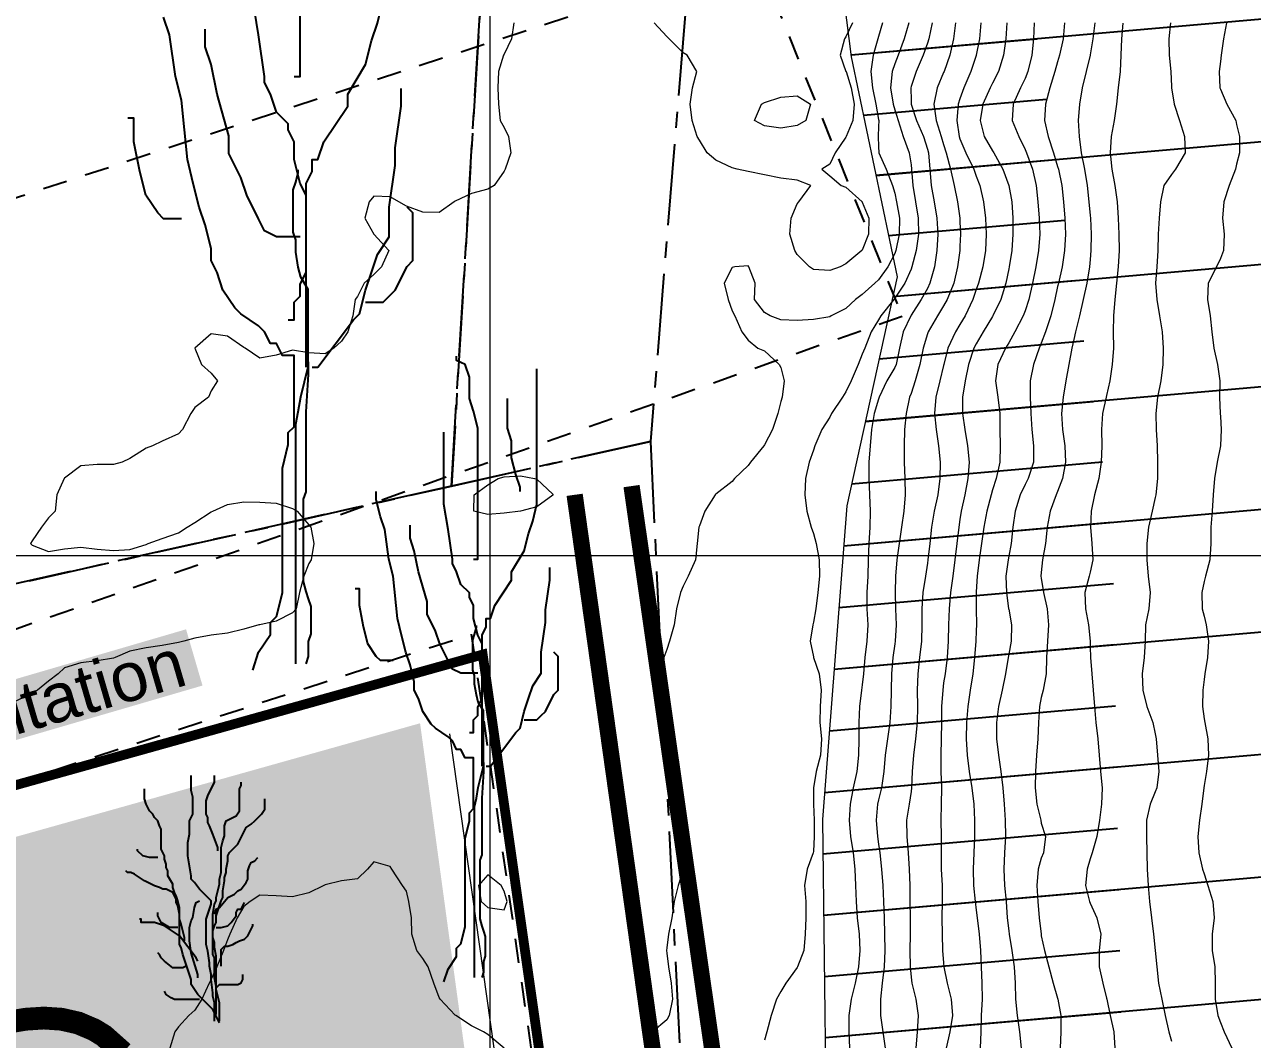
# Model space of a CAD drawing. Header units: centimetres. Extents: x 0 to 642158, y -847 to 649707.
# Drawn here: x 617052.52 to 617090.24, y 621372.52 to 621403.69 of the extents above; entities that cross this region are included whole.
import ezdxf

# ---------------------------------------------------------------- set-up
doc = ezdxf.new("R2010")
doc.units = ezdxf.units.CM
doc.header["$MEASUREMENT"] = 0
for name, pattern in [('ACAD_ISO08W100', [36, 24, -3, 6, -3]), ('CENTERX2', [4, 2.5, -0.5, 0.5, -0.5]), ('JIS_02_0.7', [1.35, 0.75, -0.6])]:
    doc.linetypes.add(name, pattern=pattern)
for name, color, linetype, lineweight in [('MEV_grille', 254, 'Continuous', 9), ('MEV_legende', 7, 'Continuous', 5), ('MEV_legende 500e', 7, 'Continuous', 9), ('MEV_schema paysager_V', 7, 'Continuous', 20), ('MEV_vegetal_V', 7, 'Continuous', 25), ('WAL_parcellaire agricole', 7, 'JIS_02_0.7', 25), ('WAL_topographie 0.5', 253, 'Continuous', 20)]:
    doc.layers.add(name, color=color, linetype=linetype, lineweight=lineweight)
doc.layers.add('MEV_schema paysager_Ha', color=7, linetype='Continuous', lineweight=25, transparency=0.13)
doc.layers.add('MEV_vegetal_Ha', color=104, linetype='Continuous', lineweight=15, transparency=0.31)
doc.layers.add('MEV_vegetal_Hide', color=7, linetype='Continuous', lineweight=15, plot=False, transparency=0.76)
doc.layers.add('SPW_parcellaire cadastral', color=7, linetype='CENTERX2', lineweight=25, true_color=0xff0542)
doc.styles.add('MEV 1', font='Helvetica.ttf')
picture_1 = doc.add_image_def('image2.png', size_in_pixel=(6614, 11023))

# ---------------------------------------------------------------- blocks, each defined once
blk = doc.blocks.new('legende vegetal')
at = {"layer": 'MEV_vegetal_V'}
for points in [[(617060.704, 621401.905), (617060.887, 621401.905), (617060.887, 621407.557), (617060.704, 621408.286), (617060.523, 621408.833), (617060.523, 621409.744), (617060.34, 621410.291), (617059.975, 621410.473), (617059.975, 621410.656)], [(617060.523, 621394.43), (617060.704, 621394.43), (617060.704, 621394.977), (617060.887, 621395.159), (617060.887, 621395.524), (617061.07, 621395.889), (617061.07, 621398.623), (617061.252, 621398.988), (617061.252, 621399.352), (617061.434, 621399.352), (617061.617, 621399.899), (617062.346, 621400.993), (617062.346, 621401.358), (617062.893, 621402.269), (617063.076, 621402.998), (617063.258, 621403.546), (617063.44, 621404.275), (617063.44, 621410.109)], [(617061.07, 621392.971), (617061.07, 621398.259), (617060.887, 621398.623), (617060.704, 621399.352), (617060.704, 621399.899), (617060.523, 621400.264), (617060.523, 621400.446), (617060.157, 621400.811), (617059.975, 621401.358), (617059.793, 621401.723), (617059.793, 621401.905), (617059.611, 621403.181), (617059.428, 621404.275), (617059.428, 621407.374)], [(617059.428, 621383.673), (617059.611, 621384.22), (617059.975, 621384.767), (617059.975, 621385.132), (617060.157, 621385.314), (617060.34, 621386.043), (617060.34, 621389.872), (617060.523, 621390.601), (617060.523, 621390.966), (617060.704, 621391.148), (617060.704, 621393.336), (617060.34, 621393.336), (617060.157, 621393.7), (617059.975, 621393.7), (617059.793, 621394.065), (617059.611, 621394.248), (617059.064, 621394.612), (617058.881, 621394.794), (617058.516, 621395.341), (617058.334, 621395.889), (617058.151, 621396.253), (617058.151, 621396.618), (617057.969, 621397.347), (617057.787, 621397.894), (617057.604, 621398.623), (617057.422, 621399.352), (617057.239, 621401.175), (617057.057, 621401.905), (617056.875, 621403.181), (617056.692, 621403.728)], [(617060.887, 621396.982), (617060.157, 621396.982), (617059.793, 621397.164), (617059.611, 621397.529), (617059.245, 621398.259), (617059.064, 621398.805), (617058.698, 621399.535), (617058.698, 621400.082), (617058.334, 621401.358), (617058.151, 621402.269), (617057.969, 621402.816), (617057.969, 621403.363)], [(617061.252, 621392.971), (617061.434, 621392.971), (617062.529, 621394.43), (617062.711, 621394.612), (617062.893, 621395.341), (617063.076, 621395.889), (617063.258, 621396.435), (617063.623, 621396.982), (617063.623, 621397.894), (617063.805, 621399.17), (617063.805, 621399.717), (617063.988, 621400.993), (617063.988, 621401.54)], [(617057.239, 621397.529), (617056.692, 621397.529), (617056.51, 621397.712), (617056.145, 621398.259), (617055.963, 621398.988), (617055.78, 621399.899), (617055.78, 621400.628), (617055.598, 621400.628)], [(617060.752, 621383.863), (617060.752, 621391.22), (617060.829, 621391.604), (617060.906, 621392.063), (617061.136, 621392.983), (617061.136, 621395.359), (617060.906, 621395.742), (617060.829, 621396.049), (617060.752, 621396.509), (617060.752, 621396.892), (617060.675, 621397.121), (617060.675, 621398.424), (617060.752, 621398.655), (617060.829, 621398.961), (617060.829, 621399.037)], [(617062.893, 621394.977), (617063.44, 621394.977), (617063.623, 621395.159), (617063.805, 621395.341), (617064.17, 621396.071), (617064.352, 621396.253), (617064.352, 621397.712), (617064.17, 621397.894)], [(617061.136, 621393.136), (617061.136, 621392.753), (617061.059, 621391.604), (617061.059, 621389.151), (617060.982, 621388.922), (617060.982, 621386.392), (617061.059, 621386.086), (617061.136, 621385.856), (617061.212, 621385.626), (617061.212, 621384.783), (617061.136, 621384.553), (617061.136, 621384.093), (617061.059, 621383.863)], [(617066.212, 621387.079), (617066.342, 621387.079), (617066.342, 621391.105), (617066.212, 621391.625), (617066.083, 621392.015), (617066.083, 621392.664), (617065.952, 621393.053), (617065.693, 621393.183), (617065.693, 621393.313)], [(617066.083, 621381.754), (617066.212, 621381.754), (617066.212, 621382.143), (617066.342, 621382.273), (617066.342, 621382.533), (617066.472, 621382.793), (617066.472, 621384.741), (617066.602, 621385.001), (617066.602, 621385.26), (617066.732, 621385.26), (617066.862, 621385.65), (617067.382, 621386.429), (617067.382, 621386.689), (617067.771, 621387.339), (617067.902, 621387.858), (617068.031, 621388.248), (617068.161, 621388.767), (617068.161, 621392.923)], [(617067.641, 621389.157), (617067.641, 621389.287), (617067.512, 621389.677), (617067.382, 621390.196), (617067.382, 621390.716), (617067.252, 621391.105), (617067.252, 621392.015)], [(617066.472, 621380.715), (617066.472, 621384.481), (617066.342, 621384.741), (617066.212, 621385.26), (617066.212, 621385.65), (617066.083, 621385.91), (617066.083, 621386.04), (617065.822, 621386.299), (617065.693, 621386.689), (617065.563, 621386.949), (617065.563, 621387.079), (617065.433, 621387.988), (617065.303, 621388.767), (617065.303, 621390.975)], [(617065.303, 621374.091), (617065.433, 621374.48), (617065.693, 621374.87), (617065.693, 621375.13), (617065.822, 621375.26), (617065.952, 621375.779), (617065.952, 621378.507), (617066.083, 621379.026), (617066.083, 621379.286), (617066.212, 621379.416), (617066.212, 621380.974), (617065.952, 621380.974), (617065.822, 621381.234), (617065.693, 621381.234), (617065.563, 621381.494), (617065.433, 621381.624), (617065.043, 621381.884), (617064.913, 621382.013), (617064.653, 621382.403), (617064.523, 621382.793), (617064.393, 621383.053), (617064.393, 621383.312), (617064.264, 621383.832), (617064.133, 621384.222), (617064.003, 621384.741), (617063.874, 621385.26), (617063.744, 621386.559), (617063.613, 621387.079), (617063.484, 621387.988), (617063.354, 621388.378), (617063.224, 621388.897), (617063.224, 621389.157)], [(617066.342, 621383.572), (617065.822, 621383.572), (617065.563, 621383.702), (617065.433, 621383.962), (617065.173, 621384.481), (617065.043, 621384.871), (617064.783, 621385.391), (617064.783, 621385.78), (617064.523, 621386.689), (617064.393, 621387.339), (617064.264, 621387.728), (617064.264, 621388.118)], [(617066.602, 621380.715), (617066.732, 621380.715), (617067.512, 621381.754), (617067.641, 621381.884), (617067.771, 621382.403), (617067.902, 621382.793), (617068.031, 621383.182), (617068.291, 621383.572), (617068.291, 621384.222), (617068.421, 621385.13), (617068.421, 621385.52), (617068.551, 621386.429), (617068.551, 621386.819)], [(617063.744, 621383.962), (617063.354, 621383.962), (617063.224, 621384.092), (617062.964, 621384.481), (617062.834, 621385.001), (617062.704, 621385.65), (617062.704, 621386.17), (617062.574, 621386.17)], [(617066.246, 621374.226), (617066.246, 621379.467), (617066.301, 621379.74), (617066.355, 621380.068), (617066.52, 621380.723), (617066.52, 621382.416), (617066.355, 621382.688), (617066.301, 621382.907), (617066.246, 621383.235), (617066.246, 621383.507), (617066.191, 621383.671), (617066.191, 621384.599), (617066.246, 621384.763), (617066.301, 621384.981), (617066.301, 621385.036)], [(617067.771, 621382.143), (617068.161, 621382.143), (617068.291, 621382.273), (617068.421, 621382.403), (617068.681, 621382.923), (617068.811, 621383.053), (617068.811, 621384.092), (617068.681, 621384.222)], [(617066.52, 621380.832), (617066.52, 621380.559), (617066.465, 621379.74), (617066.465, 621377.993), (617066.41, 621377.83), (617066.41, 621376.028), (617066.465, 621375.809), (617066.52, 621375.646), (617066.574, 621375.482), (617066.574, 621374.881), (617066.52, 621374.717), (617066.52, 621374.39), (617066.465, 621374.226)], [(617058.257, 621372.886), (617058.257, 621373.45), (617058.205, 621373.656), (617058.205, 621373.758), (617058.154, 621374.169), (617058.154, 621374.323), (617058.103, 621374.579), (617058.103, 621374.682), (617058.051, 621375.041), (617058, 621375.246), (617058, 621376.016), (617058.051, 621376.17), (617058.103, 621376.324), (617058.154, 621376.478), (617058.154, 621376.581), (617058.051, 621376.683), (617057.949, 621376.786), (617057.795, 621376.94), (617057.641, 621377.145), (617057.538, 621377.248), (617057.538, 621377.35), (617057.487, 621377.658), (617057.435, 621377.966), (617057.435, 621378.377), (617057.487, 621378.633), (617057.487, 621379.044), (617057.538, 621379.146), (617057.589, 621379.249), (617057.589, 621379.762), (617057.538, 621379.967), (617057.538, 621380.429)], [(617058.359, 621378.12), (617058.359, 621378.223), (617058.205, 621378.633), (617058.103, 621378.89), (617058.051, 621378.992), (617058.051, 621379.146), (617058, 621379.249), (617058, 621379.659), (617058.051, 621379.813), (617058.257, 621380.224), (617058.257, 621380.429)], [(617058.411, 621372.835), (617058.359, 621372.937), (617058.205, 621373.245), (617058.103, 621373.348), (617058, 621373.45), (617057.846, 621373.604), (617057.743, 621373.707), (617057.538, 621374.015), (617057.538, 621374.169), (617057.487, 621374.323), (617057.384, 621374.631), (617057.333, 621374.785), (617057.281, 621374.938), (617057.23, 621375.144), (617057.179, 621375.246), (617057.179, 621376.375), (617057.127, 621376.581), (617057.076, 621376.734), (617057.025, 621376.837), (617056.973, 621376.991), (617056.973, 621377.094), (617056.819, 621377.35), (617056.819, 621377.504), (617056.768, 621377.607), (617056.768, 621377.709), (617056.717, 621377.863), (617056.717, 621377.966), (617056.665, 621378.069), (617056.614, 621378.171), (617056.614, 621378.787), (617056.563, 621378.89), (617056.511, 621379.044), (617056.409, 621379.146), (617056.357, 621379.249), (617056.255, 621379.351), (617056.203, 621379.454), (617056.152, 621379.557), (617056.101, 621379.711), (617056.101, 621380.019)], [(617058.411, 621372.886), (617058.411, 621373.45), (617058.359, 621373.656), (617058.308, 621373.861), (617058.308, 621373.964), (617058.257, 621374.22), (617058.257, 621374.836), (617058.205, 621374.938), (617058.205, 621376.17), (617058.257, 621376.478), (617058.308, 621376.581), (617058.308, 621376.683), (617058.359, 621376.888), (617058.411, 621377.094), (617058.411, 621377.248), (617058.462, 621377.453), (617058.462, 621378.223), (617058.513, 621378.428), (617058.565, 621378.582), (617058.565, 621378.89), (617058.616, 621379.044), (617058.719, 621379.095), (617058.924, 621379.198), (617059.027, 621379.351), (617059.027, 621380.019), (617059.078, 621380.121), (617059.078, 621380.224)], [(617058.308, 621373.091), (617058.308, 621374.887), (617058.257, 621375.144), (617058.257, 621375.298), (617058.205, 621375.452), (617058.205, 621375.657), (617058.257, 621375.811), (617058.308, 621375.913), (617058.308, 621376.119), (617058.359, 621376.273), (617058.411, 621376.427), (617058.462, 621376.581), (617058.513, 621376.683), (617058.513, 621376.888), (617058.565, 621377.196), (617058.565, 621377.299), (617058.616, 621377.453), (617058.616, 621377.555), (617058.667, 621377.812), (617058.667, 621377.966), (617058.719, 621378.069), (617058.975, 621378.325), (617059.078, 621378.53), (617059.129, 621378.633), (617059.181, 621378.736), (617059.232, 621378.838), (617059.386, 621378.941), (617059.489, 621379.044), (617059.694, 621379.249), (617059.797, 621379.403), (617059.797, 621379.711)], [(617056.511, 621377.915), (617056.255, 621377.915), (617056.049, 621377.966), (617055.895, 621378.12), (617055.895, 621378.171)], [(617058.257, 621376.17), (617058.308, 621376.324), (617058.411, 621376.375), (617058.667, 621376.683), (617058.873, 621376.786), (617058.975, 621376.888), (617059.078, 621376.94), (617059.232, 621377.145), (617059.283, 621377.248), (617059.283, 621377.504), (617059.335, 621377.658), (617059.386, 621377.761), (617059.489, 621377.812), (617059.591, 621377.915)], [(617057.333, 621375.349), (617057.333, 621375.452), (617057.23, 621375.862), (617057.179, 621376.016), (617057.179, 621376.17), (617057.127, 621376.427), (617057.076, 621376.529), (617057.076, 621376.632), (617057.025, 621376.734), (617056.973, 621376.837), (617056.871, 621376.888), (617056.768, 621376.94), (617056.665, 621376.94), (617056.563, 621376.991), (617056.409, 621377.042), (617056.306, 621377.094), (617056.101, 621377.196), (617055.947, 621377.299), (617055.793, 621377.402), (617055.69, 621377.453), (617055.587, 621377.453), (617055.536, 621377.504)], [(617057.743, 621374.22), (617057.743, 621374.323), (617057.538, 621374.99), (617057.487, 621375.349), (617057.487, 621375.76), (617057.538, 621375.965), (617057.589, 621376.067), (617057.641, 621376.375), (617057.692, 621376.529), (617057.795, 621376.581)], [(617058.308, 621375.76), (617058.462, 621375.76), (617058.667, 621375.811), (617058.77, 621375.913), (617058.924, 621376.119), (617058.924, 621376.221), (617058.975, 621376.324), (617059.078, 621376.324), (617059.129, 621376.427), (617059.181, 621376.529)], [(617057.127, 621375.76), (617056.871, 621375.76), (617056.614, 621375.913), (617056.511, 621376.119), (617056.511, 621376.221)], [(617057.743, 621374.733), (617057.692, 621374.836), (617057.179, 621375.503), (617057.025, 621375.606), (617056.717, 621375.811), (617056.563, 621375.862), (617056.409, 621375.913), (617055.998, 621375.913), (617055.998, 621376.016), (617055.947, 621376.016)], [(617058.462, 621374.579), (617058.462, 621375.092), (617058.565, 621375.195), (617058.667, 621375.195), (617058.821, 621375.246), (617058.924, 621375.298), (617059.027, 621375.349), (617059.181, 621375.4), (617059.283, 621375.503), (617059.335, 621375.606), (617059.437, 621375.811), (617059.437, 621375.862)], [(617057.384, 621374.579), (617057.281, 621374.528), (617056.973, 621374.528), (617056.717, 621374.733), (617056.614, 621374.836), (617056.563, 621374.938), (617056.511, 621374.99)], [(617058.308, 621373.758), (617058.308, 621373.912), (617058.411, 621374.015), (617058.975, 621374.015), (617059.078, 621374.066), (617059.129, 621374.169), (617059.129, 621374.323)], [(617057.795, 621373.553), (617057.025, 621373.553), (617056.922, 621373.604), (617056.768, 621373.707), (617056.717, 621373.81)]]:
    blk.add_lwpolyline(points, dxfattribs=at)
blk = doc.blocks.new('*U114')
at = {"layer": 'MEV_grille', "transparency": 33554687}
blk.add_lwpolyline([(-1338.461, 0), (1338.461, 0)], dxfattribs=at)
blk = doc.blocks.new('*U115')
at = {"layer": 'MEV_grille', "color": 0, "linetype": 'ByBlock', "lineweight": -2, "transparency": 16777216}
blk.add_blockref('*U114', (0, -1000), dxfattribs=at)
blk = doc.blocks.new('*U112')
at = {"layer": 'MEV_grille', "transparency": 33554687}
blk.add_lwpolyline([(0, 1825.476), (0, -1825.476)], dxfattribs=at)
blk = doc.blocks.new('*U113')
at = {"layer": 'MEV_grille', "color": 0, "linetype": 'ByBlock', "lineweight": -2, "transparency": 16777216}
blk.add_blockref('*U112', (1700, 0), dxfattribs=at)

msp = doc.modelspace()

# ---------------------------------------------------------------- hatches: boundary and pattern name
at = {"layer": 'MEV_schema paysager_Ha', "transparency": 33554687}
h = msp.add_hatch(dxfattribs=at)
h.set_pattern_fill('ANSI31', color=60, scale=30, angle=320)
h.paths.add_polyline_path([(617170.419, 620834.567), (617172.651, 620836.166), (617173.767, 620838.36), (617176.52, 620837.394), (617174.806, 620846.341), (617170.861, 620863.855), (617160.166, 620908.624), (617154.776, 620933.562), (617146.673, 620971.647), (617141.556, 621000.514), (617137.768, 621021.34), (617128.09, 621079.063), (617126.156, 621093.864), (617119.316, 621143.104), (617111.792, 621208.391), (617108.156, 621251.964), (617106.162, 621276.436), (617103.961, 621303.676), (617102.134, 621336.288), (617100.135, 621389.845), (617096.516, 621463.981), (617093.32, 621529.296), (617090.317, 621582.148), (617088.875, 621608.789), (617089.552, 621610.434), (617091.584, 621610.24), (617079.838, 621624.63), (617079.15, 621614.869), (617077.224, 621610.745), (617075.161, 621604.283), (617075.024, 621597.272), (617074.199, 621592.185), (617074.199, 621587.785), (617073.373, 621584.761), (617071.723, 621576.1), (617070.554, 621571.223), (617069.004, 621567.237), (617065.792, 621560.483), (617065.459, 621555.39), (617064.352, 621548.747), (617063.248, 621545.861), (617063.538, 621539.763), (617064.894, 621531.341), (617066.831, 621523.888), (617067.993, 621518.758), (617069.311, 621511.094), (617070.285, 621505.466), (617073.425, 621497.132), (617077.756, 621487.932), (617080.679, 621477.434), (617081.545, 621462.498), (617082.024, 621453.112), (617079.891, 621448.421), (617077.757, 621439.358), (617074.131, 621434.987), (617070.825, 621431.469), (617069.438, 621426.671), (617071.018, 621420.988), (617073.27, 621414.516), (617077.07, 621409.311), (617077.914, 621402.699), (617079.322, 621395.946), (617077.774, 621388.912), (617077.028, 621379.272), (617077.18, 621366.49), (617077.637, 621354.926), (617081.138, 621345.34), (617084.667, 621339.141), (617088.419, 621332.55), (617091.943, 621324.141), (617093.489, 621313.549), (617093.991, 621301.308), (617095.095, 621293.181), (617098.226, 621286.522), (617098.599, 621269.214), (617098.32, 621260.56), (617100.919, 621240.097), (617102.163, 621224.304), (617102.661, 621213.61), (617104.31, 621203.418), (617105.03, 621196.058), (617108.853, 621175.666), (617110.452, 621164.481), (617113.761, 621137.233), (617115.569, 621117.477), (617117.489, 621112.22), (617116.988, 621109.132), (617114.316, 621105.794), (617111.985, 621102.229), (617112.056, 621101.1), (617120.765, 621101.771), (617121.63, 621095.928), (617112.376, 621095.304), (617112.524, 621092.145), (617113.883, 621089.004), (617118.105, 621088.839), (617120.775, 621088.744), (617122.967, 621085.98), (617123.825, 621080.262), (617124.207, 621073.973), (617125.553, 621066.79), (617126.9, 621057.169), (617128.055, 621049.377), (617129.783, 621041.532), (617130.994, 621026.347), (617134.207, 621004.931), (617136.145, 620988.525), (617136.031, 620979.069), (617142.374, 620949.543), (617145.918, 620930.208), (617153.153, 620899.212), (617158.672, 620872.657), (617161.08, 620858.212), (617163.85, 620847.016), (617167.101, 620840.155), (617169.922, 620834.909)])
h = msp.add_hatch(dxfattribs=at)
h.set_pattern_fill('ANSI31', color=60, scale=15, angle=320)
h.paths.add_polyline_path([(617170.419, 620834.567), (617172.651, 620836.166), (617173.767, 620838.36), (617172.164, 620839.948), (617169.222, 620844.997), (617165.011, 620861.103), (617155.295, 620905.773), (617149.967, 620930.558), (617141.637, 620968.956), (617138.302, 620999.865), (617134.651, 621021.029), (617125.75, 621078.391), (617121.772, 621092.578), (617115.806, 621141.831), (617107.516, 621206.061), (617103.711, 621250.656), (617102.096, 621275.072), (617098.522, 621305.188), (617095.036, 621336.316), (617086.438, 621359.081), (617085.934, 621388.312), (617080.11, 621426.004), (617086.838, 621442.658), (617088.578, 621463.389), (617083.681, 621500.211), (617076.945, 621529.071), (617073.11, 621552.713), (617080.742, 621582.645), (617082.21, 621610.23), (617089.552, 621610.434), (617091.584, 621610.24), (617079.838, 621624.63), (617079.15, 621614.869), (617077.224, 621610.745), (617075.161, 621604.283), (617075.024, 621597.272), (617074.199, 621592.185), (617074.199, 621587.785), (617073.373, 621584.761), (617071.723, 621576.1), (617070.554, 621571.223), (617069.004, 621567.237), (617065.792, 621560.483), (617065.459, 621555.39), (617064.352, 621548.747), (617063.248, 621545.861), (617063.538, 621539.763), (617064.894, 621531.341), (617066.831, 621523.888), (617067.993, 621518.758), (617069.311, 621511.094), (617070.285, 621505.466), (617073.425, 621497.132), (617077.756, 621487.932), (617080.679, 621477.434), (617081.545, 621462.498), (617082.024, 621453.112), (617079.891, 621448.421), (617077.757, 621439.358), (617074.131, 621434.987), (617070.825, 621431.469), (617069.438, 621426.671), (617071.018, 621420.988), (617073.27, 621414.516), (617077.07, 621409.311), (617077.914, 621402.699), (617079.322, 621395.946), (617077.774, 621388.912), (617077.028, 621379.272), (617077.18, 621366.49), (617077.637, 621354.926), (617081.138, 621345.34), (617084.667, 621339.141), (617088.419, 621332.55), (617091.943, 621324.141), (617093.489, 621313.549), (617093.991, 621301.308), (617095.095, 621293.181), (617098.226, 621286.522), (617098.599, 621269.214), (617098.32, 621260.56), (617100.919, 621240.097), (617102.163, 621224.304), (617102.661, 621213.61), (617104.31, 621203.418), (617105.03, 621196.058), (617108.853, 621175.666), (617110.452, 621164.481), (617113.761, 621137.233), (617115.569, 621117.477), (617117.489, 621112.22), (617116.988, 621109.132), (617114.316, 621105.794), (617111.985, 621102.229), (617112.056, 621101.1), (617120.765, 621101.771), (617121.63, 621095.928), (617112.376, 621095.304), (617112.524, 621092.145), (617113.883, 621089.004), (617118.105, 621088.839), (617120.775, 621088.744), (617122.967, 621085.98), (617123.825, 621080.262), (617124.207, 621073.973), (617125.553, 621066.79), (617126.9, 621057.169), (617128.055, 621049.377), (617129.783, 621041.532), (617130.994, 621026.347), (617134.207, 621004.931), (617136.145, 620988.525), (617136.031, 620979.069), (617142.374, 620949.543), (617145.918, 620930.208), (617153.153, 620899.212), (617158.672, 620872.657), (617161.08, 620858.212), (617163.85, 620847.016), (617167.101, 620840.155), (617169.922, 620834.909)])
at = {"layer": 'MEV_vegetal_Ha'}
h = msp.add_hatch(color=256, dxfattribs=at)
h.dxf.hatch_style = 1
h.paths.add_polyline_path([(617050.979, 621226.816), (617084.471, 621236.937), (617064.668, 621382.23), (617023.574, 621370.684)])

# ---------------------------------------------------------------- linework, layer by layer
at = {"layer": 'MEV_legende 500e', "color": 100, "linetype": 'ACAD_ISO08W100', "ltscale": 0.2, "const_width": 0.3}
msp.add_lwpolyline([(617050.184, 621223.774), (617087.812, 621235.73), (617066.591, 621384.341), (617020.869, 621371.556)], close=True, dxfattribs=at)
at = {"layer": 'MEV_schema paysager_V', "color": 60}
msp.add_lwpolyline([(617077.07, 621409.311), (617077.914, 621402.699), (617079.322, 621395.946), (617077.774, 621388.912), (617077.028, 621379.272), (617077.18, 621366.49), (617077.637, 621354.926), (617081.138, 621345.34), (617084.667, 621339.141), (617088.419, 621332.55), (617091.943, 621324.141), (617093.489, 621313.549), (617093.991, 621301.308), (617095.095, 621293.181), (617098.226, 621286.522), (617098.599, 621269.214), (617098.32, 621260.56), (617100.919, 621240.097), (617102.163, 621224.304)], dxfattribs=at)
at = {"layer": 'MEV_schema paysager_V', "color": 60, "const_width": 0.5}
for points in [[(617110.277, 621100.618), (617111.124, 621109.529), (617111.382, 621116.71), (617111.574, 621125.307), (617110.935, 621135.4), (617109.34, 621150.055), (617106.104, 621177.648), (617104.154, 621190.505), (617102.541, 621197.282), (617100.539, 621209.483), (617096.053, 621236.837), (617089.623, 621273.757), (617077.79, 621343.258), (617071.163, 621389.516)], [(617108.822, 621103.031), (617109.811, 621117.869), (617110.075, 621125.387), (617109.255, 621136.748), (617107.17, 621155.599), (617105.176, 621171.458), (617103.362, 621186.14), (617101.579, 621194.056), (617099.483, 621205.218), (617096.884, 621218.628), (617084.5, 621288.232), (617075.813, 621343.77), (617069.415, 621389.248)]]:
    msp.add_lwpolyline(points, dxfattribs=at)
at = {"layer": 'MEV_schema paysager_V', "color": 51, "const_width": 0.7}
msp.add_lwpolyline([(617051.955, 621373.038), (617052.545, 621373.138), (617053.111, 621373.175), (617053.652, 621373.139), (617054.168, 621373.022), (617054.655, 621372.815), (617054.953, 621372.632), (617055.541, 621372.11)], dxfattribs=at)
at = {"layer": 'MEV_vegetal_Hide'}
msp.add_lwpolyline([(617065.569, 621381.901), (617089.092, 621215.154)], dxfattribs=at)
at = {"layer": 'SPW_parcellaire cadastral'}
for points in [[(616961.682, 621561.505), (616957.161, 621536.964), (616965.501, 621523.284), (616971.233, 621514.366), (616974.374, 621509.591), (616975.304, 621510.352), (616983.527, 621516.007), (616989.386, 621518.755), (617051.624, 621539.157), (617050.488, 621531.376), (617066.617, 621465.843), (617068.014, 621447.174), (617068.141, 621431.299), (617065.63, 621389.514), (617029.25, 621381.354), (616971.753, 621365.049), (616944.019, 621346.288), (616891.176, 621232.847)], [(617071.741, 621390.887), (617065.63, 621389.514), (617068.141, 621431.299), (617068.014, 621447.174), (617066.617, 621465.843), (617050.488, 621531.376), (617051.624, 621539.157), (617059.513, 621541.743), (617058.51, 621532.646), (617073.939, 621466.394), (617076.23, 621448.428), (617075.082, 621431.913), (617071.741, 621390.887)], [(616994.605, 621177.519), (616985.886, 621207.147), (616944.019, 621346.288), (616971.753, 621365.049), (617029.25, 621381.354), (617065.63, 621389.514), (617071.741, 621390.887), (617073.221, 621360.179), (617089.684, 621313.243), (617093.033, 621290.202), (617101.744, 621209.692), (616994.605, 621177.519)]]:
    msp.add_lwpolyline(points, dxfattribs=at)
at = {"layer": 'WAL_parcellaire agricole'}
for points in [[(617074.99, 621405.826), (617079.477, 621394.729), (617028.48, 621376.724), (616977.982, 621361.385), (616955.316, 621352.215), (616947.151, 621345.548), (616890.498, 621232.042), (616879.673, 621242.435), (616887.281, 621252.278), (616936.702, 621350.426), (616951.649, 621364.432), (616973.557, 621372.595), (617074.99, 621405.826)], [(616895.475, 621229.376), (616956.531, 621348.168), (616997.029, 621362.172), (617014.885, 621368.246), (617066.24, 621384.966), (617081.824, 621276.897)]]:
    msp.add_lwpolyline(points, dxfattribs=at)
at = {"layer": 'WAL_topographie 0.5'}
for points in [[(617067.546, 621403.75), (617067.481, 621403.25), (617067.25, 621402.788), (617067.23, 621402.75), (617067.078, 621402.25), (617067.053, 621401.75), (617067.076, 621401.25), (617067.125, 621400.75), (617067.25, 621400.528), (617067.382, 621400.25), (617067.458, 621399.75), (617067.28, 621399.25), (617067.25, 621399.187), (617066.946, 621398.75), (617066.75, 621398.632), (617066.25, 621398.5), (617065.75, 621398.267), (617065.717, 621398.25), (617065.25, 621397.917), (617064.75, 621397.935), (617064.25, 621398.115), (617064.016, 621398.25), (617063.75, 621398.398), (617063.25, 621398.417), (617063.1, 621398.25), (617062.967, 621397.75), (617063.25, 621397.25), (617063.25, 621397.25), (617063.704, 621396.75), (617063.481, 621396.25), (617063.25, 621396.019), (617062.946, 621395.75), (617062.75, 621395.341), (617062.679, 621395.25), (617062.603, 621394.75), (617062.446, 621394.25), (617062.25, 621393.969), (617062.017, 621393.75), (617061.75, 621393.583), (617061.25, 621393.61), (617060.75, 621393.687), (617060.25, 621393.542), (617059.75, 621393.445), (617059.292, 621393.75), (617059.25, 621393.771), (617058.75, 621394.125), (617058.25, 621394.194), (617057.75, 621393.75), (617057.95, 621393.25), (617058.25, 621392.985), (617058.45, 621392.75), (617058.25, 621392.442), (617058.169, 621392.25), (617057.75, 621391.925), (617057.625, 621391.75), (617057.368, 621391.25), (617057.25, 621391.117), (617056.75, 621390.896), (617056.45, 621390.75), (617056.25, 621390.681), (617055.75, 621390.362), (617055.513, 621390.25), (617055.25, 621390.174), (617054.75, 621390.178), (617054.25, 621390.136), (617053.75, 621389.761), (617053.74, 621389.75), (617053.515, 621389.25), (617053.457, 621388.75), (617053.25, 621388.536), (617053.034, 621388.25), (617052.75, 621387.83), (617052.706, 621387.75), (617052.75, 621387.699), (617053.25, 621387.504), (617053.75, 621387.591), (617054.25, 621387.639), (617054.75, 621387.579), (617055.25, 621387.54), (617055.75, 621387.57), (617056.25, 621387.724), (617056.313, 621387.75), (617056.75, 621387.907), (617057.25, 621388.078), (617057.513, 621388.25), (617057.75, 621388.402), (617058.25, 621388.727), (617058.298, 621388.75), (617058.75, 621388.954), (617059.25, 621389.032), (617059.75, 621389.027), (617060.25, 621388.987), (617060.75, 621388.832), (617060.888, 621388.75), (617061.25, 621388.33), (617061.308, 621388.25), (617061.407, 621387.75), (617061.325, 621387.25), (617061.25, 621387.143), (617061.099, 621386.75), (617060.965, 621386.25), (617060.862, 621385.75), (617060.75, 621385.624), (617060.25, 621385.369), (617059.75, 621385.258), (617059.717, 621385.25), (617059.25, 621385.12), (617058.75, 621385.003), (617058.25, 621384.933), (617057.75, 621384.844), (617057.408, 621384.75), (617057.25, 621384.708), (617056.75, 621384.618), (617056.25, 621384.552), (617055.75, 621384.45), (617055.306, 621384.25), (617055.25, 621384.232), (617054.75, 621384.144), (617054.25, 621384.082), (617053.75, 621383.929), (617053.547, 621383.75), (617053.25, 621383.523), (617052.915, 621383.25), (617052.75, 621383.17), (617052.25, 621382.906)], [(617078.873, 621403.75), (617078.75, 621403.33), (617078.725, 621403.25), (617078.581, 621402.75), (617078.515, 621402.25), (617078.56, 621401.75), (617078.668, 621401.25), (617078.75, 621400.78), (617078.755, 621400.75), (617078.75, 621400.566), (617078.736, 621400.25), (617078.75, 621399.95), (617078.761, 621399.75), (617078.984, 621399.25), (617079.174, 621398.75), (617079.25, 621398.513), (617079.302, 621398.25), (617079.39, 621397.75), (617079.387, 621397.25), (617079.282, 621396.75), (617079.25, 621396.664), (617079.036, 621396.25), (617078.75, 621395.855), (617078.636, 621395.75), (617078.25, 621395.397), (617078.046, 621395.25), (617077.75, 621394.969), (617077.291, 621394.75), (617077.25, 621394.719), (617076.75, 621394.631), (617076.25, 621394.601), (617075.75, 621394.627), (617075.417, 621394.75), (617075.25, 621394.85), (617074.945, 621395.25), (617074.965, 621395.75), (617074.769, 621396.25), (617074.75, 621396.281), (617074.333, 621396.25), (617074.25, 621396.232), (617074.009, 621395.75), (617074.128, 621395.25), (617074.25, 621394.897), (617074.339, 621394.75), (617074.554, 621394.25), (617074.75, 621394), (617075.04, 621393.75), (617075.25, 621393.668), (617075.702, 621393.25), (617075.75, 621393.162), (617075.853, 621392.75), (617075.795, 621392.25), (617075.75, 621392.118), (617075.659, 621391.75), (617075.498, 621391.25), (617075.25, 621390.782), (617075.23, 621390.75), (617074.821, 621390.25), (617074.75, 621390.152), (617074.328, 621389.75), (617074.25, 621389.662), (617073.75, 621389.271), (617073.731, 621389.25), (617073.418, 621388.75), (617073.25, 621388.29), (617073.233, 621388.25), (617073.184, 621387.75), (617073.126, 621387.25), (617072.904, 621386.75), (617072.75, 621386.442), (617072.663, 621386.25), (617072.546, 621385.75), (617072.468, 621385.25), (617072.331, 621384.75), (617072.25, 621384.493), (617072.158, 621384.25), (617072.114, 621383.75), (617072.211, 621383.25), (617072.25, 621383.137), (617072.343, 621382.75), (617072.384, 621382.25), (617072.32, 621381.75), (617072.316, 621381.25), (617072.447, 621380.75), (617072.564, 621380.25), (617072.512, 621379.75), (617072.438, 621379.25), (617072.548, 621378.75), (617072.711, 621378.25), (617072.75, 621377.861), (617072.758, 621377.75), (617072.75, 621377.723), (617072.591, 621377.25), (617072.469, 621376.75), (617072.403, 621376.25), (617072.302, 621375.75), (617072.25, 621375.327), (617072.234, 621375.25), (617072.25, 621375.167), (617072.295, 621374.75), (617072.385, 621374.25), (617072.426, 621373.75), (617072.321, 621373.25), (617072.25, 621373.12), (617071.81, 621372.75), (617071.867, 621372.25)], [(617077.946, 621403.75), (617077.75, 621403.312), (617077.702, 621403.25), (617077.574, 621402.75), (617077.75, 621402.256), (617077.751, 621402.25), (617077.905, 621401.75), (617078.004, 621401.25), (617077.958, 621400.75), (617077.755, 621400.25), (617077.75, 621400.237), (617077.413, 621399.75), (617077.25, 621399.4), (617077.011, 621399.25), (617077.25, 621399.042), (617077.607, 621398.75), (617077.75, 621398.702), (617078.244, 621398.25), (617078.25, 621398.241), (617078.448, 621397.75), (617078.444, 621397.25), (617078.25, 621396.768), (617078.239, 621396.75), (617077.75, 621396.339), (617077.567, 621396.25), (617077.25, 621396.136), (617076.75, 621396.174), (617076.632, 621396.25), (617076.25, 621396.627), (617076.177, 621396.75), (617076.023, 621397.25), (617076.065, 621397.75), (617076.25, 621398.188), (617076.299, 621398.25), (617076.673, 621398.75), (617076.25, 621398.915), (617075.75, 621398.971), (617075.25, 621399.079), (617074.75, 621399.18), (617074.41, 621399.25), (617074.25, 621399.289), (617073.75, 621399.525), (617073.487, 621399.75), (617073.25, 621400.138), (617073.184, 621400.25), (617073.024, 621400.75), (617072.965, 621401.25), (617073.039, 621401.75), (617073.172, 621402.25), (617072.868, 621402.75), (617072.75, 621402.826), (617072.319, 621403.25), (617072.25, 621403.329), (617071.857, 621403.75)], [(617079.68, 621403.75), (617079.54, 621403.25), (617079.353, 621402.75), (617079.25, 621402.489), (617079.169, 621402.25), (617079.117, 621401.75), (617079.202, 621401.25), (617079.25, 621401.079), (617079.349, 621400.75), (617079.51, 621400.25), (617079.694, 621399.75), (617079.75, 621399.387), (617079.765, 621399.25), (617079.803, 621398.75), (617079.89, 621398.25), (617079.966, 621397.75), (617079.974, 621397.25), (617079.909, 621396.75), (617079.776, 621396.25), (617079.75, 621396.184), (617079.553, 621395.75), (617079.25, 621395.286), (617079.22, 621395.25), (617078.825, 621394.75), (617078.75, 621394.618), (617078.524, 621394.25), (617078.325, 621393.75), (617078.25, 621393.564), (617078.127, 621393.25), (617077.911, 621392.75), (617077.75, 621392.408), (617077.641, 621392.25), (617077.302, 621391.75), (617077.25, 621391.635), (617077.011, 621391.25), (617076.796, 621390.75), (617076.75, 621390.623), (617076.616, 621390.25), (617076.507, 621389.75), (617076.485, 621389.25), (617076.548, 621388.75), (617076.684, 621388.25), (617076.75, 621388.059), (617076.835, 621387.75), (617076.929, 621387.25), (617076.938, 621386.75), (617076.89, 621386.25), (617076.821, 621385.75), (617076.75, 621385.339), (617076.73, 621385.25), (617076.648, 621384.75), (617076.75, 621384.269), (617076.753, 621384.25), (617076.928, 621383.75), (617076.987, 621383.25), (617076.954, 621382.75), (617076.949, 621382.25), (617076.994, 621381.75), (617076.963, 621381.25), (617076.833, 621380.75), (617076.75, 621380.25), (617076.752, 621379.75), (617076.773, 621379.25), (617076.775, 621378.75), (617076.75, 621378.286), (617076.744, 621378.25), (617076.56, 621377.75), (617076.472, 621377.25), (617076.513, 621376.75), (617076.514, 621376.25), (617076.493, 621375.75), (617076.457, 621375.25), (617076.262, 621374.75), (617076.25, 621374.731), (617075.903, 621374.25), (617075.75, 621373.994), (617075.613, 621373.75), (617075.447, 621373.25), (617075.321, 621372.75), (617075.25, 621372.5)], [(617080.4, 621403.75), (617080.291, 621403.25), (617080.25, 621403.126), (617080.12, 621402.75), (617079.904, 621402.25), (617079.75, 621401.793), (617079.739, 621401.75), (617079.75, 621401.361), (617079.753, 621401.25), (617079.918, 621400.75), (617080.131, 621400.25), (617080.25, 621399.863), (617080.283, 621399.75), (617080.326, 621399.25), (617080.364, 621398.75), (617080.461, 621398.25), (617080.544, 621397.75), (617080.571, 621397.25), (617080.544, 621396.75), (617080.47, 621396.25), (617080.329, 621395.75), (617080.25, 621395.59), (617080.064, 621395.25), (617079.75, 621394.763), (617079.741, 621394.75), (617079.505, 621394.25), (617079.399, 621393.75), (617079.288, 621393.25), (617079.25, 621393.161), (617079.001, 621392.75), (617078.768, 621392.25), (617078.75, 621392.189), (617078.619, 621391.75), (617078.53, 621391.25), (617078.49, 621390.75), (617078.457, 621390.25), (617078.453, 621389.75), (617078.477, 621389.25), (617078.49, 621388.75), (617078.479, 621388.25), (617078.452, 621387.75), (617078.435, 621387.25), (617078.424, 621386.75), (617078.394, 621386.25), (617078.388, 621385.75), (617078.418, 621385.25), (617078.389, 621384.75), (617078.325, 621384.25), (617078.288, 621383.75), (617078.25, 621383.413), (617078.229, 621383.25), (617078.161, 621382.75), (617078.142, 621382.25), (617078.146, 621381.75), (617078.135, 621381.25), (617078.083, 621380.75), (617077.971, 621380.25), (617077.875, 621379.75), (617077.849, 621379.25), (617077.89, 621378.75), (617077.966, 621378.25), (617078.023, 621377.75), (617078.046, 621377.25), (617078.059, 621376.75), (617078.094, 621376.25), (617078.154, 621375.75), (617078.179, 621375.25), (617078.134, 621374.75), (617078.031, 621374.25), (617077.906, 621373.75), (617077.834, 621373.25), (617077.838, 621372.75), (617077.863, 621372.25)], [(617081.117, 621403.75), (617081.051, 621403.25), (617080.938, 621402.75), (617080.761, 621402.25), (617080.75, 621402.225), (617080.546, 621401.75), (617080.445, 621401.25), (617080.523, 621400.75), (617080.677, 621400.25), (617080.75, 621400.008), (617080.831, 621399.75), (617080.964, 621399.25), (617081.071, 621398.75), (617081.173, 621398.25), (617081.244, 621397.75), (617081.25, 621397.63), (617081.268, 621397.25), (617081.25, 621396.885), (617081.244, 621396.75), (617081.178, 621396.25), (617081.062, 621395.75), (617080.863, 621395.25), (617080.75, 621395.049), (617080.565, 621394.75), (617080.272, 621394.25), (617080.25, 621394.189), (617080.117, 621393.75), (617080.019, 621393.25), (617079.873, 621392.75), (617079.75, 621392.365), (617079.706, 621392.25), (617079.596, 621391.75), (617079.548, 621391.25), (617079.541, 621390.75), (617079.541, 621390.25), (617079.559, 621389.75), (617079.572, 621389.25), (617079.527, 621388.75), (617079.456, 621388.25), (617079.381, 621387.75), (617079.314, 621387.25), (617079.276, 621386.75), (617079.26, 621386.25), (617079.269, 621385.75), (617079.29, 621385.25), (617079.261, 621384.75), (617079.25, 621384.67), (617079.191, 621384.25), (617079.153, 621383.75), (617079.137, 621383.25), (617079.124, 621382.75), (617079.095, 621382.25), (617079.026, 621381.75), (617078.951, 621381.25), (617078.91, 621380.75), (617078.841, 621380.25), (617078.75, 621379.882), (617078.72, 621379.75), (617078.677, 621379.25), (617078.717, 621378.75), (617078.75, 621378.521), (617078.789, 621378.25), (617078.846, 621377.75), (617078.88, 621377.25), (617078.907, 621376.75), (617078.923, 621376.25), (617078.938, 621375.75), (617078.945, 621375.25), (617078.922, 621374.75), (617078.866, 621374.25), (617078.81, 621373.75), (617078.814, 621373.25), (617078.877, 621372.75), (617078.953, 621372.25)], [(617081.894, 621403.75), (617081.85, 621403.25), (617081.753, 621402.75), (617081.75, 621402.741), (617081.587, 621402.25), (617081.367, 621401.75), (617081.25, 621401.41), (617081.198, 621401.25), (617081.157, 621400.75), (617081.229, 621400.25), (617081.25, 621400.185), (617081.435, 621399.75), (617081.678, 621399.25), (617081.75, 621399.038), (617081.863, 621398.75), (617081.97, 621398.25), (617082.033, 621397.75), (617082.058, 621397.25), (617082.032, 621396.75), (617081.95, 621396.25), (617081.821, 621395.75), (617081.75, 621395.555), (617081.645, 621395.25), (617081.406, 621394.75), (617081.25, 621394.478), (617081.112, 621394.25), (617080.876, 621393.75), (617080.757, 621393.25), (617080.75, 621393.222), (617080.632, 621392.75), (617080.506, 621392.25), (617080.469, 621391.75), (617080.517, 621391.25), (617080.594, 621390.75), (617080.643, 621390.25), (617080.637, 621389.75), (617080.567, 621389.25), (617080.46, 621388.75), (617080.376, 621388.25), (617080.323, 621387.75), (617080.264, 621387.25), (617080.25, 621387.15), (617080.189, 621386.75), (617080.115, 621386.25), (617080.076, 621385.75), (617080.079, 621385.25), (617080.07, 621384.75), (617080.012, 621384.25), (617079.953, 621383.75), (617079.937, 621383.25), (617079.946, 621382.75), (617079.94, 621382.25), (617079.89, 621381.75), (617079.823, 621381.25), (617079.788, 621380.75), (617079.766, 621380.25), (617079.75, 621380.137), (617079.689, 621379.75), (617079.612, 621379.25), (617079.62, 621378.75), (617079.66, 621378.25), (617079.69, 621377.75), (617079.711, 621377.25), (617079.716, 621376.75), (617079.718, 621376.25), (617079.719, 621375.75), (617079.716, 621375.25), (617079.72, 621374.75), (617079.75, 621374.435), (617079.773, 621374.25), (617079.895, 621373.75), (617079.971, 621373.25), (617079.936, 621372.75), (617079.896, 621372.25)], [(617082.695, 621403.75), (617082.662, 621403.25), (617082.593, 621402.75), (617082.435, 621402.25), (617082.25, 621401.891), (617082.184, 621401.75), (617081.955, 621401.25), (617081.873, 621400.75), (617081.996, 621400.25), (617082.25, 621399.818), (617082.293, 621399.75), (617082.567, 621399.25), (617082.75, 621398.753), (617082.751, 621398.75), (617082.84, 621398.25), (617082.872, 621397.75), (617082.874, 621397.25), (617082.84, 621396.75), (617082.762, 621396.25), (617082.75, 621396.189), (617082.66, 621395.75), (617082.511, 621395.25), (617082.264, 621394.75), (617082.25, 621394.727), (617081.967, 621394.25), (617081.75, 621393.882), (617081.681, 621393.75), (617081.51, 621393.25), (617081.406, 621392.75), (617081.328, 621392.25), (617081.33, 621391.75), (617081.399, 621391.25), (617081.48, 621390.75), (617081.532, 621390.25), (617081.498, 621389.75), (617081.396, 621389.25), (617081.288, 621388.75), (617081.25, 621388.493), (617081.213, 621388.25), (617081.156, 621387.75), (617081.093, 621387.25), (617081.029, 621386.75), (617080.963, 621386.25), (617080.915, 621385.75), (617080.904, 621385.25), (617080.894, 621384.75), (617080.858, 621384.25), (617080.792, 621383.75), (617080.75, 621383.471), (617080.72, 621383.25), (617080.688, 621382.75), (617080.683, 621382.25), (617080.672, 621381.75), (617080.66, 621381.25), (617080.667, 621380.75), (617080.679, 621380.25), (617080.67, 621379.75), (617080.661, 621379.25), (617080.672, 621378.75), (617080.67, 621378.25), (617080.678, 621377.75), (617080.7, 621377.25), (617080.702, 621376.75), (617080.699, 621376.25), (617080.705, 621375.75), (617080.719, 621375.25), (617080.75, 621374.875), (617080.76, 621374.75), (617080.856, 621374.25), (617080.979, 621373.75), (617081.017, 621373.25), (617080.94, 621372.75), (617080.83, 621372.25)], [(617083.529, 621403.75), (617083.51, 621403.25), (617083.462, 621402.75), (617083.339, 621402.25), (617083.25, 621402.04), (617083.11, 621401.75), (617082.882, 621401.25), (617082.858, 621400.75), (617083.058, 621400.25), (617083.25, 621399.855), (617083.293, 621399.75), (617083.481, 621399.25), (617083.595, 621398.75), (617083.647, 621398.25), (617083.687, 621397.75), (617083.702, 621397.25), (617083.663, 621396.75), (617083.578, 621396.25), (617083.477, 621395.75), (617083.368, 621395.25), (617083.25, 621394.895), (617083.195, 621394.75), (617082.938, 621394.25), (617082.75, 621393.914), (617082.649, 621393.75), (617082.411, 621393.25), (617082.34, 621392.75), (617082.415, 621392.25), (617082.481, 621391.75), (617082.472, 621391.25), (617082.482, 621390.75), (617082.471, 621390.25), (617082.36, 621389.75), (617082.25, 621389.4), (617082.207, 621389.25), (617082.076, 621388.75), (617081.983, 621388.25), (617081.914, 621387.75), (617081.845, 621387.25), (617081.783, 621386.75), (617081.75, 621386.265), (617081.749, 621386.25), (617081.75, 621385.751), (617081.75, 621385.75), (617081.76, 621385.25), (617081.75, 621385.076), (617081.734, 621384.75), (617081.695, 621384.25), (617081.646, 621383.75), (617081.567, 621383.25), (617081.495, 621382.75), (617081.452, 621382.25), (617081.442, 621381.75), (617081.471, 621381.25), (617081.535, 621380.75), (617081.616, 621380.25), (617081.676, 621379.75), (617081.695, 621379.25), (617081.693, 621378.75), (617081.673, 621378.25), (617081.654, 621377.75), (617081.665, 621377.25), (617081.714, 621376.75), (617081.75, 621376.486), (617081.78, 621376.25), (617081.845, 621375.75), (617081.887, 621375.25), (617081.903, 621374.75), (617081.927, 621374.25), (617081.933, 621373.75), (617081.907, 621373.25), (617081.889, 621372.75), (617081.869, 621372.25)], [(617084.461, 621403.75), (617084.417, 621403.25), (617084.312, 621402.75), (617084.25, 621402.546), (617084.169, 621402.25), (617084.008, 621401.75), (617083.874, 621401.25), (617083.852, 621400.75), (617083.961, 621400.25), (617084.125, 621399.75), (617084.25, 621399.338), (617084.276, 621399.25), (617084.379, 621398.75), (617084.433, 621398.25), (617084.471, 621397.75), (617084.489, 621397.25), (617084.464, 621396.75), (617084.387, 621396.25), (617084.274, 621395.75), (617084.25, 621395.645), (617084.165, 621395.25), (617084.044, 621394.75), (617083.876, 621394.25), (617083.75, 621393.907), (617083.686, 621393.75), (617083.509, 621393.25), (617083.408, 621392.75), (617083.404, 621392.25), (617083.424, 621391.75), (617083.456, 621391.25), (617083.513, 621390.75), (617083.515, 621390.25), (617083.349, 621389.75), (617083.25, 621389.563), (617083.104, 621389.25), (617082.943, 621388.75), (617082.872, 621388.25), (617082.829, 621387.75), (617082.75, 621387.36), (617082.73, 621387.25), (617082.663, 621386.75), (617082.679, 621386.25), (617082.747, 621385.75), (617082.75, 621385.732), (617082.836, 621385.25), (617082.826, 621384.75), (617082.75, 621384.348), (617082.732, 621384.25), (617082.648, 621383.75), (617082.547, 621383.25), (617082.433, 621382.75), (617082.369, 621382.25), (617082.374, 621381.75), (617082.432, 621381.25), (617082.504, 621380.75), (617082.565, 621380.25), (617082.609, 621379.75), (617082.644, 621379.25), (617082.649, 621378.75), (617082.619, 621378.25), (617082.599, 621377.75), (617082.624, 621377.25), (617082.669, 621376.75), (617082.706, 621376.25), (617082.75, 621375.854), (617082.762, 621375.75), (617082.843, 621375.25), (617082.914, 621374.75), (617082.946, 621374.25), (617082.961, 621373.75), (617083.006, 621373.25), (617083.079, 621372.75), (617083.133, 621372.25)], [(617085.389, 621403.75), (617085.337, 621403.25), (617085.25, 621402.761), (617085.248, 621402.75), (617085.124, 621402.25), (617085.006, 621401.75), (617084.921, 621401.25), (617084.884, 621400.75), (617084.909, 621400.25), (617084.979, 621399.75), (617085.073, 621399.25), (617085.155, 621398.75), (617085.212, 621398.25), (617085.25, 621397.826), (617085.257, 621397.75), (617085.281, 621397.25), (617085.273, 621396.75), (617085.25, 621396.475), (617085.23, 621396.25), (617085.145, 621395.75), (617085.036, 621395.25), (617084.926, 621394.75), (617084.804, 621394.25), (617084.75, 621394.019), (617084.688, 621393.75), (617084.599, 621393.25), (617084.508, 621392.75), (617084.417, 621392.25), (617084.368, 621391.75), (617084.398, 621391.25), (617084.471, 621390.75), (617084.494, 621390.25), (617084.402, 621389.75), (617084.25, 621389.351), (617084.206, 621389.25), (617084.022, 621388.75), (617083.932, 621388.25), (617083.878, 621387.75), (617083.789, 621387.25), (617083.75, 621386.861), (617083.739, 621386.75), (617083.75, 621386.683), (617083.817, 621386.25), (617083.931, 621385.75), (617083.975, 621385.25), (617083.935, 621384.75), (617083.905, 621384.25), (617083.904, 621383.75), (617083.808, 621383.25), (617083.75, 621383.017), (617083.693, 621382.75), (617083.665, 621382.25), (617083.642, 621381.75), (617083.605, 621381.25), (617083.576, 621380.75), (617083.565, 621380.25), (617083.611, 621379.75), (617083.731, 621379.25), (617083.75, 621379.164), (617083.877, 621378.75), (617083.817, 621378.25), (617083.75, 621378.087), (617083.656, 621377.75), (617083.609, 621377.25), (617083.639, 621376.75), (617083.683, 621376.25), (617083.741, 621375.75), (617083.75, 621375.699), (617083.844, 621375.25), (617083.982, 621374.75), (617084.118, 621374.25), (617084.25, 621373.781), (617084.259, 621373.75), (617084.351, 621373.25), (617084.346, 621372.75), (617084.331, 621372.25)], [(617086.25, 621403.736), (617086.208, 621403.25), (617086.196, 621402.75), (617086.172, 621402.25), (617086.107, 621401.75), (617086.056, 621401.25), (617085.991, 621400.75), (617085.898, 621400.25), (617085.863, 621399.75), (617085.915, 621399.25), (617086.004, 621398.75), (617086.077, 621398.25), (617086.114, 621397.75), (617086.136, 621397.25), (617086.137, 621396.75), (617086.107, 621396.25), (617086.055, 621395.75), (617086.005, 621395.25), (617085.968, 621394.75), (617085.96, 621394.25), (617085.966, 621393.75), (617085.931, 621393.25), (617085.859, 621392.75), (617085.75, 621392.297), (617085.739, 621392.25), (617085.632, 621391.75), (617085.603, 621391.25), (617085.606, 621390.75), (617085.592, 621390.25), (617085.52, 621389.75), (617085.384, 621389.25), (617085.277, 621388.75), (617085.259, 621388.25), (617085.305, 621387.75), (617085.329, 621387.25), (617085.25, 621386.872), (617085.219, 621386.75), (617085.083, 621386.25), (617085.109, 621385.75), (617085.203, 621385.25), (617085.246, 621384.75), (617085.25, 621384.583), (617085.257, 621384.25), (617085.297, 621383.75), (617085.347, 621383.25), (617085.38, 621382.75), (617085.423, 621382.25), (617085.487, 621381.75), (617085.531, 621381.25), (617085.571, 621380.75), (617085.617, 621380.25), (617085.597, 621379.75), (617085.537, 621379.25), (617085.454, 621378.75), (617085.312, 621378.25), (617085.25, 621378.063), (617085.157, 621377.75), (617085.107, 621377.25), (617085.232, 621376.75), (617085.25, 621376.706), (617085.452, 621376.25), (617085.577, 621375.75), (617085.522, 621375.25), (617085.529, 621374.75), (617085.644, 621374.25), (617085.75, 621373.789), (617085.758, 621373.75), (617085.87, 621373.25), (617085.979, 621372.75), (617086.01, 621372.25)], [(617087.714, 621403.75), (617087.662, 621403.25), (617087.68, 621402.75), (617087.728, 621402.25), (617087.75, 621401.788), (617087.752, 621401.75), (617087.833, 621401.25), (617087.993, 621400.75), (617088.147, 621400.25), (617088.164, 621399.75), (617087.87, 621399.25), (617087.75, 621399.085), (617087.517, 621398.75), (617087.407, 621398.25), (617087.372, 621397.75), (617087.34, 621397.25), (617087.332, 621396.75), (617087.298, 621396.25), (617087.258, 621395.75), (617087.296, 621395.25), (617087.385, 621394.75), (617087.459, 621394.25), (617087.494, 621393.75), (617087.485, 621393.25), (617087.419, 621392.75), (617087.319, 621392.25), (617087.268, 621391.75), (617087.282, 621391.25), (617087.306, 621390.75), (617087.32, 621390.25), (617087.319, 621389.75), (617087.266, 621389.25), (617087.25, 621389.17), (617087.155, 621388.75), (617087.046, 621388.25), (617086.994, 621387.75), (617086.996, 621387.25), (617087.031, 621386.75), (617087.089, 621386.25), (617087.048, 621385.75), (617086.953, 621385.25), (617086.941, 621384.75), (617086.908, 621384.25), (617086.844, 621383.75), (617086.873, 621383.25), (617086.993, 621382.75), (617087.174, 621382.25), (617087.25, 621381.904), (617087.274, 621381.75), (617087.315, 621381.25), (617087.359, 621380.75), (617087.301, 621380.25), (617087.25, 621380.127), (617087.09, 621379.75), (617086.978, 621379.25), (617086.981, 621378.75), (617086.987, 621378.25), (617087.001, 621377.75), (617087.032, 621377.25), (617087.075, 621376.75), (617087.136, 621376.25), (617087.191, 621375.75), (617087.25, 621375.25), (617087.25, 621375.25), (617087.298, 621374.75), (617087.354, 621374.25), (617087.45, 621373.75), (617087.552, 621373.25), (617087.667, 621372.75), (617087.75, 621372.469)], [(617089.442, 621403.75), (617089.348, 621403.25), (617089.279, 621402.75), (617089.25, 621402.562), (617089.217, 621402.25), (617089.237, 621401.75), (617089.25, 621401.709), (617089.452, 621401.25), (617089.72, 621400.75), (617089.75, 621400.627), (617089.833, 621400.25), (617089.839, 621399.75), (617089.75, 621399.409), (617089.711, 621399.25), (617089.516, 621398.75), (617089.355, 621398.25), (617089.316, 621397.75), (617089.368, 621397.25), (617089.345, 621396.75), (617089.25, 621396.504), (617089.127, 621396.25), (617088.874, 621395.75), (617088.852, 621395.25), (617088.939, 621394.75), (617088.992, 621394.25), (617089.05, 621393.75), (617089.165, 621393.25), (617089.233, 621392.75), (617089.226, 621392.25), (617089.244, 621391.75), (617089.25, 621391.656), (617089.279, 621391.25), (617089.25, 621390.75), (617089.25, 621390.75), (617089.154, 621390.25), (617089.07, 621389.75), (617089.031, 621389.25), (617088.994, 621388.75), (617088.962, 621388.25), (617088.96, 621387.75), (617088.922, 621387.25), (617088.792, 621386.75), (617088.75, 621386.59), (617088.681, 621386.25), (617088.695, 621385.75), (617088.75, 621385.521), (617088.818, 621385.25), (617088.889, 621384.75), (617088.853, 621384.25), (617088.77, 621383.75), (617088.75, 621383.577), (617088.714, 621383.25), (617088.704, 621382.75), (617088.75, 621382.371), (617088.768, 621382.25), (617088.86, 621381.75), (617088.881, 621381.25), (617088.825, 621380.75), (617088.75, 621380.316), (617088.74, 621380.25), (617088.682, 621379.75), (617088.607, 621379.25), (617088.558, 621378.75), (617088.589, 621378.25), (617088.703, 621377.75), (617088.75, 621377.604), (617088.87, 621377.25), (617089.021, 621376.75), (617089.061, 621376.25), (617088.997, 621375.75), (617088.999, 621375.25), (617089.076, 621374.75), (617089.09, 621374.25), (617089.087, 621373.75), (617089.174, 621373.25), (617089.25, 621373.034), (617089.363, 621372.75), (617089.606, 621372.25)], [(617076.513, 621400.75), (617076.25, 621400.596), (617075.75, 621400.506), (617075.25, 621400.579), (617074.94, 621400.75), (617075.152, 621401.25), (617075.25, 621401.296), (617075.75, 621401.465), (617076.25, 621401.5), (617076.656, 621401.25), (617076.513, 621400.75)], [(617067.75, 621388.75), (617067.75, 621388.75), (617067.25, 621388.684), (617066.75, 621388.64), (617066.318, 621388.75), (617066.326, 621389.25), (617066.75, 621389.555), (617067.062, 621389.75), (617067.25, 621389.805), (617067.75, 621389.828), (617068.181, 621389.75), (617068.25, 621389.725), (617068.75, 621389.266), (617068.76, 621389.25), (617068.75, 621389.238), (617068.25, 621388.883), (617067.75, 621388.75)], [(617067.25, 621372.25), (617066.75, 621372.669), (617066.619, 621372.75), (617066.25, 621372.939), (617065.767, 621373.25), (617065.75, 621373.263), (617065.287, 621373.75), (617065.25, 621373.806), (617065.088, 621374.25), (617064.912, 621374.75), (617064.75, 621375.006), (617064.573, 621375.25), (617064.411, 621375.75), (617064.408, 621376.25), (617064.319, 621376.75), (617064.25, 621377.071), (617064.131, 621377.25), (617063.797, 621377.75), (617063.75, 621377.829), (617063.25, 621377.972), (617063.05, 621377.75), (617062.75, 621377.45), (617062.25, 621377.393), (617061.75, 621377.27), (617061.712, 621377.25), (617061.25, 621377.019), (617060.75, 621376.895), (617060.25, 621376.927), (617059.75, 621376.954), (617059.445, 621376.75), (617059.25, 621376.598), (617059.05, 621376.25), (617058.829, 621375.75), (617058.75, 621375.573), (617058.63, 621375.25), (617058.424, 621374.75), (617058.25, 621374.369), (617058.19, 621374.25), (617057.966, 621373.75), (617057.75, 621373.417), (617057.568, 621373.25), (617057.25, 621372.9), (617057.139, 621372.75), (617056.976, 621372.25)], [(617067.25, 621376.5), (617067.341, 621376.75), (617067.25, 621377.073), (617067.154, 621377.25), (617066.75, 621377.579), (617066.466, 621377.25), (617066.546, 621376.75), (617066.75, 621376.57), (617067.25, 621376.5)]]:
    msp.add_lwpolyline(points, dxfattribs=at)

# ---------------------------------------------------------------- block references
at = {"layer": 'MEV_grille', "transparency": 33554687}
for name, p in [('*U113', (615366.814, 620593.644)), ('*U115', (616669.481, 622387.381))]:
    msp.add_blockref(name, p, dxfattribs=at)
at = {"layer": 'MEV_vegetal_V'}
msp.add_blockref('legende vegetal', (0.098, 0.193), dxfattribs=at)

# ---------------------------------------------------------------- texts
at = {"layer": 'MEV_legende', "color": 22, "transparency": 33554687, "insert": (617033.481, 621377.951), "char_height": 1.5, "attachment_point": 1, "rotation": 16.2807, "style": 'MEV 1', "bg_fill": 1, "box_fill_scale": 1.1, "bg_fill_color": 100, "bg_fill_transparency": 0}
msp.add_mtext_dynamic_manual_height_columns('\\pxqc;{\\C256;Périmètre de réhabilitation}', width=24.89501, gutter_width=12.5, heights=[0], dxfattribs=at)

# ---------------------------------------------------------------- pictures from other files: only their frames are drawn
image = msp.add_image(picture_1, insert=(616830.845, 620745.783), size_in_units=(429.466, 715.756), dxfattribs=dict(brightness=75))
image.dxf.flags = 7

doc.saveas('drawing.dxf')
